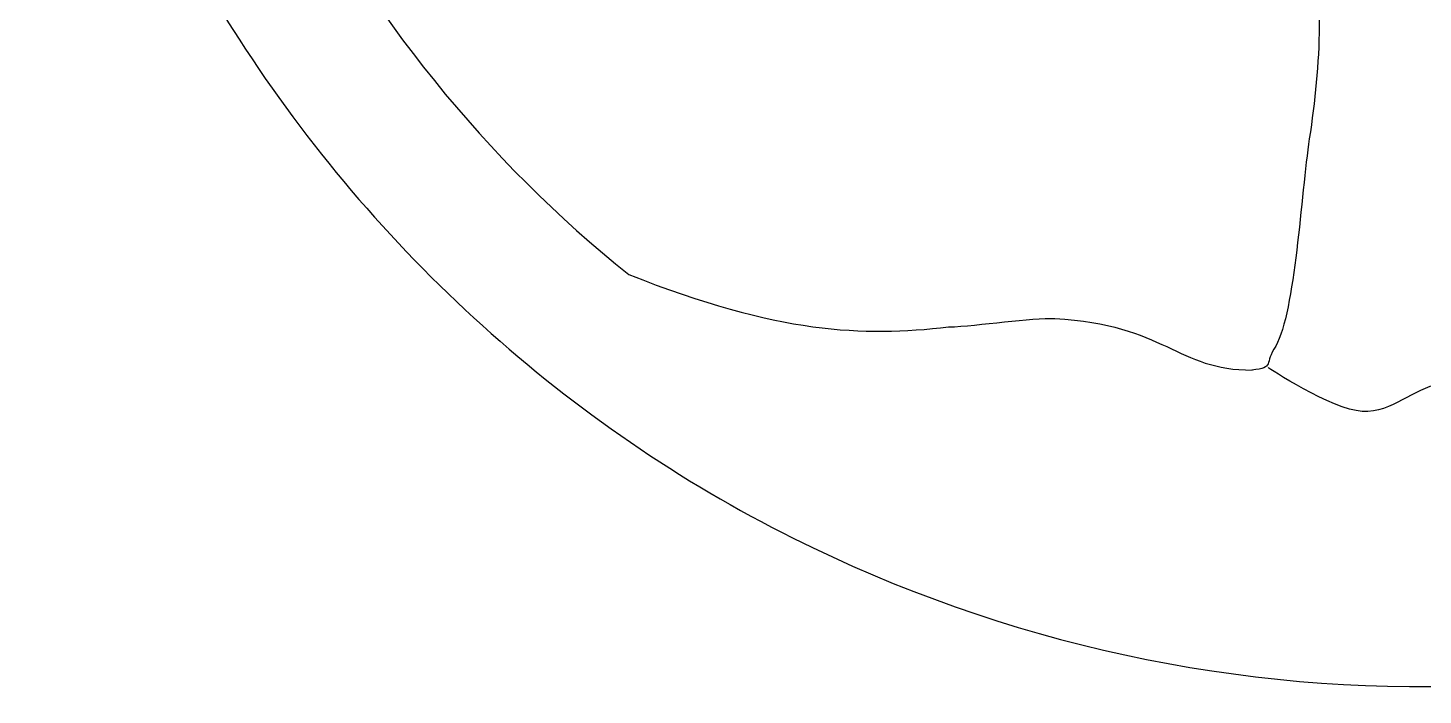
# Model space of a CAD drawing. Extents: x -3 to 431, y -1 to 430.
# Drawn here: x 1.9 to 215.1, y -1.1 to 100.8 of the extents above; entities that cross this region are included whole.
import ezdxf

# ---------------------------------------------------------------- set-up
doc = ezdxf.new("R2010")
doc.units = 0
doc.layers.add('Copie_de_Calque_1', color=7, linetype='CONTINUOUS')

msp = doc.modelspace()

# ---------------------------------------------------------------- linework, layer by layer
at = {"layer": 'Copie_de_Calque_1', "color": 7}
for points in [[(1.85293, 188.0785), (5.81769, 156.50829), (16.81171, 125.79233), (34.1356, 99.07956)], [(41.37599, 127.72577), (53.52321, 103.31669), (72.04396, 80.38234), (93.67128, 63.11542)], [(197.23442, 118.18223), (200.14132, 107.02122), (199.40521, 95.27303), (197.67943, 83.84915)], [(34.1356, 99.07956), (54.89412, 66.77973), (84.34459, 40.05532), (118.72132, 22.89759)], [(197.67943, 83.84915), (196.3977, 75.35275), (195.52602, 57.5579), (192.55188, 52.17757)], [(93.67128, 63.11542), (116.7126, 54.0455), (129.297, 53.62519), (142.54707, 55.10659)], [(142.54707, 55.10659), (147.0668, 55.2728), (155.3356, 56.56862), (158.80759, 56.38775)], [(158.80759, 56.38775), (175.6048, 55.51275), (177.50819, 48.45576), (188.9633, 48.53172)], [(192.55188, 52.17757), (190.70919, 49.48592), (192.48558, 48.92721), (188.90732, 48.50725)], [(118.72132, 22.89759), (150.88372, 6.74755), (187.164, -1.13431), (223.13033, 0.32601)]]:
    msp.add_open_spline(points, degree=3, dxfattribs=at)
at = {"layer": 'Copie_de_Calque_1', "color": 5}
for points in [[(205.77673, 42.21399), (201.03607, 42.44648), (191.36498, 48.91034), (191.36498, 48.91034)], [(217.65556, 46.37537), (213.35255, 45.70954), (210.51738, 41.9815), (205.77673, 42.21399)]]:
    msp.add_open_spline(points, degree=3, dxfattribs=at)

doc.saveas('drawing.dxf')
